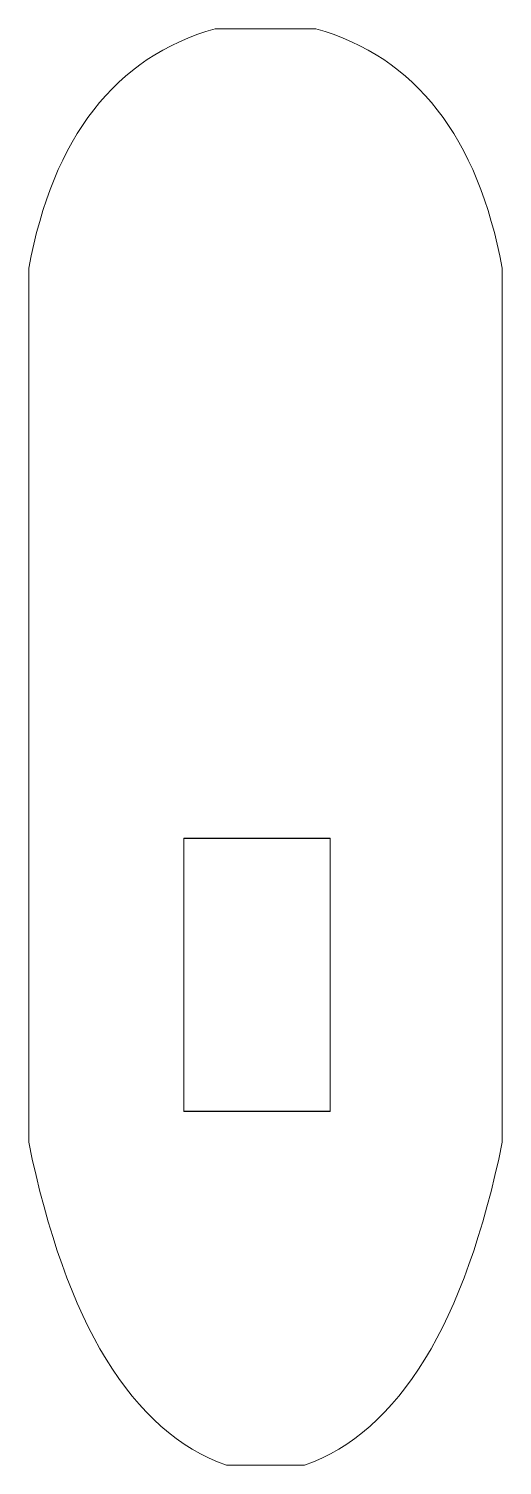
# Model space of a CAD drawing. Header units: millimetres. Extents: x 3527.6 to 3538.7, y 1309.6 to 1343.2.
import ezdxf

# ---------------------------------------------------------------- set-up
doc = ezdxf.new("R2010")
doc.units = ezdxf.units.MM

msp = doc.modelspace()

# ---------------------------------------------------------------- linework, layer by layer
for p, q in [((3531.243, 1324.288), (3534.671, 1324.288)), ((3534.671, 1317.891), (3531.243, 1317.892))]:
    msp.add_line(p, q)
at = {"lineweight": 20}
for points in [[(3527.619, 1337.63), (3528.191, 1340.702), (3529.644, 1342.57), (3531.977, 1343.233)], [(3531.977, 1343.233), (3531.977, 1343.233), (3534.338, 1343.233), (3534.338, 1343.233)], [(3538.696, 1337.63), (3538.123, 1340.702), (3536.671, 1342.57), (3534.338, 1343.233)], [(3527.619, 1337.63), (3527.619, 1337.63), (3527.619, 1317.175), (3527.619, 1317.175)], [(3538.696, 1337.63), (3538.696, 1337.63), (3538.696, 1317.175), (3538.696, 1317.175)], [(3531.243, 1324.288), (3531.243, 1324.288), (3531.243, 1317.892), (3531.243, 1317.892)], [(3527.619, 1317.175), (3528.49, 1312.925), (3530.031, 1310.405), (3532.243, 1309.616)], [(3538.696, 1317.175), (3537.825, 1312.925), (3536.284, 1310.405), (3534.072, 1309.616)], [(3532.243, 1309.616), (3532.243, 1309.616), (3534.072, 1309.616), (3534.072, 1309.616)]]:
    msp.add_open_spline(points, degree=3, dxfattribs=at)
msp.add_open_spline([(3534.671, 1324.288), (3534.671, 1324.288), (3534.671, 1317.891), (3534.671, 1317.891), (3534.671, 1317.891)], degree=3, knots=[0.5, 0.5, 0.5, 0.5, 0.75, 0.75, 0.75, 0.75, 0.75], dxfattribs=at)

doc.saveas('drawing.dxf')
